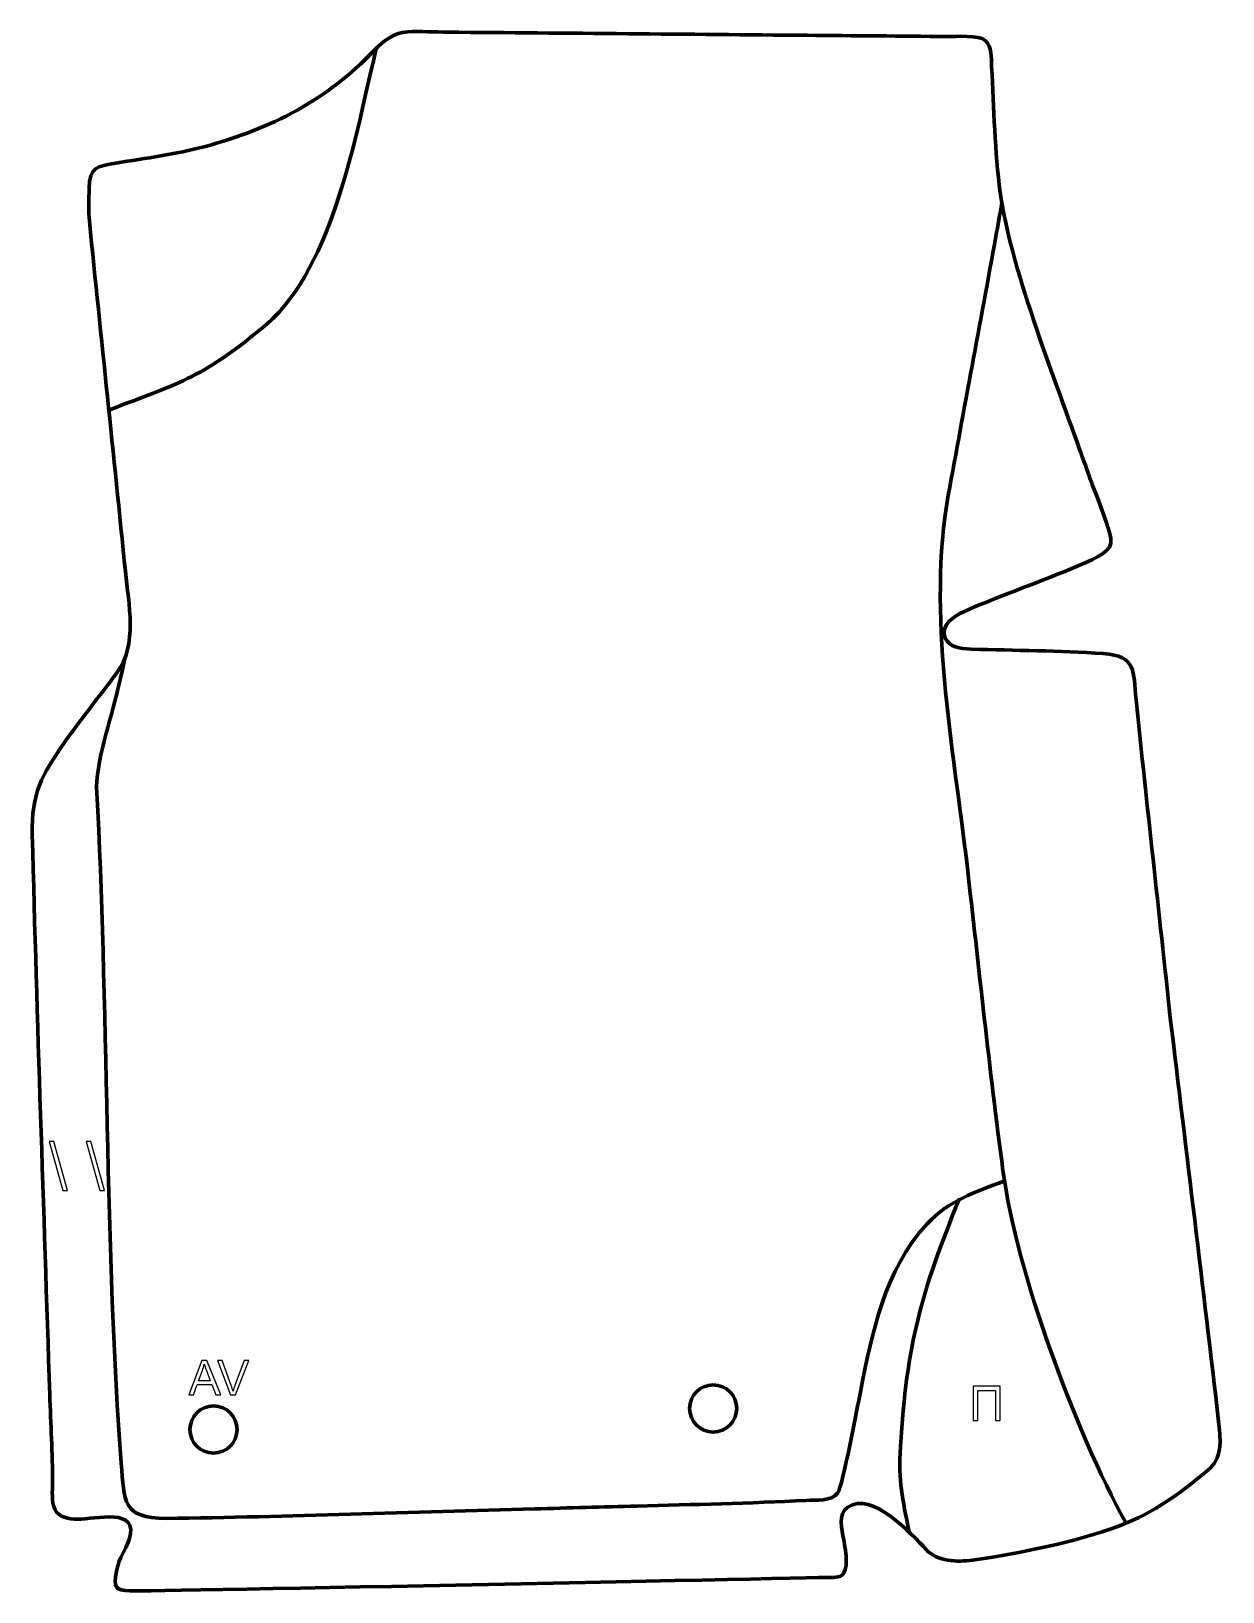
# Model space of a CAD drawing. Header units: millimetres. Extents: x 1186 to 1818, y -75 to 752.
import ezdxf

# ---------------------------------------------------------------- set-up
doc = ezdxf.new("R2010")
doc.units = ezdxf.units.MM
doc.header["$MEASUREMENT"] = 0
doc.layers.add('layer 2', color=7, linetype='Continuous')
doc.layers.add('layer 3', color=7, linetype='Continuous')

msp = doc.modelspace()

# ---------------------------------------------------------------- linework, layer by layer
at = {"layer": 'layer 2', "color": 142, "lineweight": 200}
for centre in [(1547.71, 21.8349), (1282.798, 10.657)]:
    msp.add_ellipse(centre, major_axis=(0, 12.5), ratio=1, dxfattribs=at)
at = {"layer": 'layer 2', "color": 142, "lineweight": 158}
for points, knots in [([(1227.3161, 551.4056), (1266.8171, 566.4449), (1277.2159, 568.65), (1311.0042, 596.9441), (1311.0042, 596.9441), (1346.6197, 628.0442), (1358.285, 698.1688), (1368.7016, 741.4865), (1368.7016, 741.4865), (1368.7016, 741.4865), (1369.1448, 743.3298), (1369.1448, 743.3298)], [0, 0, 0, 0, 0.25, 0.25, 0.25, 0.25, 0.5, 0.5, 0.5, 0.5, 1, 1, 1, 1]), ([(1700.7577, 661.2118), (1699.6937, 655.2882), (1698.6297, 649.3647), (1697.5657, 643.4411), (1697.5657, 643.4411), (1689.3417, 597.6697), (1680.7051, 552.0096), (1672.352, 506.2725), (1672.352, 506.2725), (1661.159, 443.8979), (1674.9692, 372.6659), (1682.2817, 310.1077), (1682.2817, 310.1077), (1688.5705, 256.1563), (1694.1259, 201.925), (1701.3401, 148.1065), (1701.3401, 148.1065), (1708.6633, 93.4745), (1739.9264, 9.3112), (1766.211, -38.1859), (1766.211, -38.1859), (1766.211, -38.1859), (1766.6722, -39.0194), (1766.6722, -39.0194)], [0, 0, 0, 0, 0.14285714, 0.14285714, 0.14285714, 0.14285714, 0.28571429, 0.28571429, 0.28571429, 0.28571429, 0.42857143, 0.42857143, 0.42857143, 0.42857143, 0.57142857, 0.57142857, 0.57142857, 0.57142857, 0.71428571, 0.71428571, 0.71428571, 0.71428571, 1, 1, 1, 1]), ([(1702.032, 142.4195), (1686.1304, 136.4388), (1673.374, 132.4576), (1661.0753, 119.7916), (1661.0753, 119.7916), (1638.2941, 94.4448), (1632.1697, 62.4095), (1625.7432, 30.5068), (1625.7432, 30.5068), (1624.1927, 22.7206), (1616.3339, -19.4658), (1613.7343, -22.9782), (1613.7343, -22.9782), (1610.3225, -27.588), (1602.2436, -26.697), (1596.9601, -26.9604), (1596.9601, -26.9604), (1567.0709, -28.4507), (1537.1698, -29.134), (1507.2581, -29.9567), (1507.2581, -29.9567), (1489.1825, -30.4549), (1471.1062, -30.9242), (1453.0307, -31.426), (1453.0307, -31.426), (1387.9478, -33.2435), (1322.857, -35.6364), (1257.7529, -36.4931), (1257.7529, -36.4931), (1233.9816, -36.1553), (1235.5742, -27.5541), (1233.9297, -7.178), (1233.9297, -7.178), (1225.3785, 98.7773), (1226.8291, 245.5007), (1220.9073, 348.4063), (1220.9073, 348.4063), (1219.9997, 364.1785), (1228.4012, 387.214), (1232.111, 403.2852), (1232.111, 403.2852), (1233.4682, 409.1644), (1234.8254, 415.0436), (1236.1827, 420.9228)], [0, 0, 0, 0, 0.08333333, 0.08333333, 0.08333333, 0.08333333, 0.16666667, 0.16666667, 0.16666667, 0.16666667, 0.25, 0.25, 0.25, 0.25, 0.33333333, 0.33333333, 0.33333333, 0.33333333, 0.41666667, 0.41666667, 0.41666667, 0.41666667, 0.5, 0.5, 0.5, 0.5, 0.58333333, 0.58333333, 0.58333333, 0.58333333, 0.66666667, 0.66666667, 0.66666667, 0.66666667, 0.75, 0.75, 0.75, 0.75, 0.83333333, 0.83333333, 0.83333333, 0.83333333, 1, 1, 1, 1]), ([(1651.539, -43.6655), (1648.0808, -25.2108), (1645.8437, -17.7678), (1646.997, 1.6355), (1646.997, 1.6355), (1650.2136, 55.7547), (1658.2971, 84.4249), (1678.2774, 133.189)], [0, 0, 0, 0, 0.33333333, 0.33333333, 0.33333333, 0.33333333, 1, 1, 1, 1])]:
    msp.add_open_spline(points, degree=3, knots=knots, dxfattribs=at)
at = {"layer": 'layer 2', "color": 142}
for points, knots in [([(1202.9752, 137.3693), (1202.9752, 137.3693), (1195.6727, 163.4748), (1195.6727, 163.4748), (1195.6727, 163.4748), (1195.6727, 163.4748), (1198.1539, 163.4748), (1198.1539, 163.4748), (1198.1539, 163.4748), (1198.1539, 163.4748), (1205.4564, 137.3693), (1205.4564, 137.3693), (1205.4564, 137.3693), (1205.4564, 137.3693), (1202.9752, 137.3693), (1202.9752, 137.3693)], [0, 0, 0, 0, 0.2, 0.2, 0.2, 0.2, 0.4, 0.4, 0.4, 0.4, 0.6, 0.6, 0.6, 0.6, 1, 1, 1, 1]), ([(1222.5778, 137.3693), (1222.5778, 137.3693), (1215.2753, 163.4748), (1215.2753, 163.4748), (1215.2753, 163.4748), (1215.2753, 163.4748), (1217.7565, 163.4748), (1217.7565, 163.4748), (1217.7565, 163.4748), (1217.7565, 163.4748), (1225.059, 137.3693), (1225.059, 137.3693), (1225.059, 137.3693), (1225.059, 137.3693), (1222.5778, 137.3693), (1222.5778, 137.3693)], [0, 0, 0, 0, 0.2, 0.2, 0.2, 0.2, 0.4, 0.4, 0.4, 0.4, 0.6, 0.6, 0.6, 0.6, 1, 1, 1, 1]), ([(1269.6634, 29.0806), (1269.6634, 29.0806), (1276.6399, 47.267), (1276.6399, 47.267), (1276.6399, 47.267), (1276.6399, 47.267), (1279.2858, 47.267), (1279.2858, 47.267), (1279.2858, 47.267), (1279.2858, 47.267), (1286.6899, 29.0806), (1286.6899, 29.0806), (1286.6899, 29.0806), (1286.6899, 29.0806), (1283.9509, 29.0806), (1283.9509, 29.0806), (1283.9509, 29.0806), (1283.9509, 29.0806), (1281.8469, 34.5924), (1281.8469, 34.5924), (1281.8469, 34.5924), (1281.8469, 34.5924), (1274.1888, 34.5924), (1274.1888, 34.5924), (1274.1888, 34.5924), (1274.1888, 34.5924), (1272.2161, 29.0806), (1272.2161, 29.0806), (1272.2161, 29.0806), (1272.2161, 29.0806), (1269.6634, 29.0806), (1269.6634, 29.0806)], [0, 0, 0, 0, 0.11111111, 0.11111111, 0.11111111, 0.11111111, 0.22222222, 0.22222222, 0.22222222, 0.22222222, 0.33333333, 0.33333333, 0.33333333, 0.33333333, 0.44444444, 0.44444444, 0.44444444, 0.44444444, 0.55555556, 0.55555556, 0.55555556, 0.55555556, 0.66666667, 0.66666667, 0.66666667, 0.66666667, 0.77777778, 0.77777778, 0.77777778, 0.77777778, 1, 1, 1, 1]), ([(1274.8958, 36.5482), (1274.8958, 36.5482), (1281.0934, 36.5482), (1281.0934, 36.5482), (1281.0934, 36.5482), (1281.0934, 36.5482), (1279.1969, 41.5901), (1279.1969, 41.5901), (1279.1969, 41.5901), (1278.6254, 43.1226), (1278.1936, 44.3883), (1277.893, 45.3874), (1277.893, 45.3874), (1277.6432, 44.2021), (1277.3088, 43.0379), (1276.8897, 41.8864), (1276.8897, 41.8864), (1276.8897, 41.8864), (1274.8958, 36.5482), (1274.8958, 36.5482)], [0, 0, 0, 0, 0.16666667, 0.16666667, 0.16666667, 0.16666667, 0.33333333, 0.33333333, 0.33333333, 0.33333333, 0.5, 0.5, 0.5, 0.5, 0.66666667, 0.66666667, 0.66666667, 0.66666667, 1, 1, 1, 1]), ([(1291.8969, 29.0806), (1291.8969, 29.0806), (1284.8696, 47.267), (1284.8696, 47.267), (1284.8696, 47.267), (1284.8696, 47.267), (1287.4773, 47.267), (1287.4773, 47.267), (1287.4773, 47.267), (1287.4773, 47.267), (1292.2017, 34.0505), (1292.2017, 34.0505), (1292.2017, 34.0505), (1292.5785, 32.9922), (1292.9002, 32.0016), (1293.1542, 31.0745), (1293.1542, 31.0745), (1293.4336, 32.0693), (1293.7596, 33.0599), (1294.1321, 34.0505), (1294.1321, 34.0505), (1294.1321, 34.0505), (1299.0343, 47.267), (1299.0343, 47.267), (1299.0343, 47.267), (1299.0343, 47.267), (1301.4896, 47.267), (1301.4896, 47.267), (1301.4896, 47.267), (1301.4896, 47.267), (1294.3988, 29.0806), (1294.3988, 29.0806), (1294.3988, 29.0806), (1294.3988, 29.0806), (1291.8969, 29.0806), (1291.8969, 29.0806)], [0, 0, 0, 0, 0.1, 0.1, 0.1, 0.1, 0.2, 0.2, 0.2, 0.2, 0.3, 0.3, 0.3, 0.3, 0.4, 0.4, 0.4, 0.4, 0.5, 0.5, 0.5, 0.5, 0.6, 0.6, 0.6, 0.6, 0.7, 0.7, 0.7, 0.7, 0.8, 0.8, 0.8, 0.8, 1, 1, 1, 1]), ([(1685.5638, 33.5734), (1685.5638, 33.5734), (1699.8386, 33.5734), (1699.8386, 33.5734), (1699.8386, 33.5734), (1699.8386, 33.5734), (1699.8386, 15.387), (1699.8386, 15.387), (1699.8386, 15.387), (1699.8386, 15.387), (1697.4256, 15.387), (1697.4256, 15.387), (1697.4256, 15.387), (1697.4256, 15.387), (1697.4256, 31.4398), (1697.4256, 31.4398), (1697.4256, 31.4398), (1697.4256, 31.4398), (1687.9768, 31.4398), (1687.9768, 31.4398), (1687.9768, 31.4398), (1687.9768, 31.4398), (1687.9768, 15.387), (1687.9768, 15.387), (1687.9768, 15.387), (1687.9768, 15.387), (1685.5638, 15.387), (1685.5638, 15.387), (1685.5638, 15.387), (1685.5638, 15.387), (1685.5638, 33.5734), (1685.5638, 33.5734)], [0, 0, 0, 0, 0.11111111, 0.11111111, 0.11111111, 0.11111111, 0.22222222, 0.22222222, 0.22222222, 0.22222222, 0.33333333, 0.33333333, 0.33333333, 0.33333333, 0.44444444, 0.44444444, 0.44444444, 0.44444444, 0.55555556, 0.55555556, 0.55555556, 0.55555556, 0.66666667, 0.66666667, 0.66666667, 0.66666667, 0.77777778, 0.77777778, 0.77777778, 0.77777778, 1, 1, 1, 1])]:
    msp.add_open_spline(points, degree=3, knots=knots, dxfattribs=at)
at = {"layer": 'layer 3', "color": 242, "lineweight": 158}
msp.add_open_spline([(1612.5207, -67.7236), (1621.1877, -67.7539), (1617.7951, -53.1916), (1616.9404, -47.9081), (1616.9404, -47.9081), (1616.0277, -42.2655), (1613.4791, -34.2263), (1619.0661, -30.4887), (1619.0661, -30.4887), (1632.003, -21.8342), (1652.6976, -44.4886), (1660.588, -53.0275), (1660.588, -53.0275), (1666.6302, -59.4454), (1677.059, -59.6896), (1685.2394, -58.6222), (1685.2394, -58.6222), (1710.6105, -54.9305), (1739.1718, -49.2561), (1763.1978, -40.375), (1763.1978, -40.375), (1781.0941, -33.7597), (1797.0807, -22.1679), (1811.3397, -9.6567), (1811.3397, -9.6567), (1817.8842, -3.3074), (1816.6244, 6.5673), (1815.6775, 14.8352), (1815.6775, 14.8352), (1807.4901, 86.2266), (1798.6091, 157.5826), (1790.0758, 228.9381), (1790.0758, 228.9381), (1784.1038, 285.261), (1777.6764, 341.5881), (1771.9298, 397.9216), (1771.9298, 397.9216), (1770.3977, 412.9411), (1772.3432, 420.9736), (1754.5356, 422.1928), (1754.5356, 422.1928), (1731.0265, 423.7612), (1707.879, 423.8787), (1684.4306, 424.5893), (1684.4306, 424.5893), (1678.6312, 424.765), (1672.738, 425.7842), (1670.7881, 430.3514), (1670.7881, 430.3514), (1667.743, 437.4838), (1675.578, 442.1666), (1680.9894, 444.588), (1680.9894, 444.588), (1700.7903, 453.4483), (1721.6341, 460.3267), (1741.6094, 469.0202), (1741.6094, 469.0202), (1746.4572, 471.1473), (1757.6052, 475.1075), (1758.5749, 480.7648), (1758.5749, 480.7648), (1759.3893, 485.5157), (1750.4434, 507.2448), (1748.2286, 513.0923), (1748.2286, 513.0923), (1746.0881, 519.0876), (1743.9477, 525.0828), (1741.8072, 531.078), (1741.8072, 531.078), (1727.7122, 570.5568), (1705.2098, 628.1632), (1699.8872, 666.8386), (1699.8872, 666.8386), (1696.9572, 688.1283), (1696.5751, 711.7529), (1695.345, 733.3568), (1695.345, 733.3568), (1695.0592, 738.2217), (1695.7009, 743.9574), (1691.8902, 747.48), (1691.8902, 747.48), (1688.7348, 750.3968), (1676.3032, 749.4941), (1671.8995, 749.5072), (1671.8995, 749.5072), (1647.1161, 749.723), (1622.3328, 749.9384), (1597.5494, 750.1541), (1597.5494, 750.1541), (1534.0023, 750.7071), (1470.4542, 751.2871), (1406.9069, 751.8121), (1406.9069, 751.8121), (1400.1731, 751.8677), (1392.3074, 752.325), (1385.7778, 752.0071), (1385.7778, 752.0071), (1378.613, 751.6583), (1372.8404, 747.241), (1368.074, 742.2332), (1368.074, 742.2332), (1342.9814, 715.8699), (1313.2752, 700.539), (1278.4844, 691.2575), (1278.4844, 691.2575), (1262.0843, 686.8823), (1247.5455, 685.0559), (1230.9684, 682.365), (1230.9684, 682.365), (1221.2782, 680.6397), (1216.9419, 680.2405), (1216.8301, 668.9436), (1216.8301, 668.9436), (1216.7751, 663.3919), (1216.4317, 656.9026), (1216.988, 651.4839), (1216.988, 651.4839), (1223.3471, 589.5571), (1229.8242, 527.6426), (1236.0867, 465.7059), (1236.0867, 465.7059), (1237.8397, 448.3642), (1242.5982, 427.0496), (1231.5774, 412.039), (1231.5774, 412.039), (1222.4988, 399.6738), (1212.8398, 388.0026), (1203.9584, 375.3604), (1203.9584, 375.3604), (1191.7342, 357.5993), (1186.166, 348.2952), (1186.7313, 326.1752), (1186.7313, 326.1752), (1189.2618, 227.1533), (1192.7943, 128.1229), (1196.0014, 29.1185), (1196.0014, 29.1185), (1196.5134, 13.6632), (1197.3755, -2.0537), (1197.5133, -17.4866), (1197.5133, -17.4866), (1197.4051, -21.7493), (1196.8605, -27.7507), (1198.6358, -31.6555), (1198.6358, -31.6555), (1200.6254, -36.0321), (1206.332, -36.859), (1210.6184, -36.9052), (1210.6184, -36.9052), (1220.1546, -37.0079), (1243.8056, -30.2432), (1238.0569, -47.6904), (1238.0569, -47.6904), (1235.8379, -54.4253), (1233.109, -55.9931), (1231.3643, -64.4736), (1231.3643, -64.4736), (1229.8779, -73.3916), (1230.4966, -74.4559), (1238.6155, -74.9336), (1238.6155, -74.9336), (1246.7344, -75.4113), (1612.5207, -67.7236), (1612.5207, -67.7236)], degree=3, knots=[0, 0, 0, 0, 0.02380952, 0.02380952, 0.02380952, 0.02380952, 0.04761905, 0.04761905, 0.04761905, 0.04761905, 0.07142857, 0.07142857, 0.07142857, 0.07142857, 0.0952381, 0.0952381, 0.0952381, 0.0952381, 0.11904762, 0.11904762, 0.11904762, 0.11904762, 0.14285714, 0.14285714, 0.14285714, 0.14285714, 0.16666667, 0.16666667, 0.16666667, 0.16666667, 0.19047619, 0.19047619, 0.19047619, 0.19047619, 0.21428571, 0.21428571, 0.21428571, 0.21428571, 0.23809524, 0.23809524, 0.23809524, 0.23809524, 0.26190476, 0.26190476, 0.26190476, 0.26190476, 0.28571429, 0.28571429, 0.28571429, 0.28571429, 0.30952381, 0.30952381, 0.30952381, 0.30952381, 0.33333333, 0.33333333, 0.33333333, 0.33333333, 0.35714286, 0.35714286, 0.35714286, 0.35714286, 0.38095238, 0.38095238, 0.38095238, 0.38095238, 0.4047619, 0.4047619, 0.4047619, 0.4047619, 0.42857143, 0.42857143, 0.42857143, 0.42857143, 0.45238095, 0.45238095, 0.45238095, 0.45238095, 0.47619048, 0.47619048, 0.47619048, 0.47619048, 0.5, 0.5, 0.5, 0.5, 0.52380952, 0.52380952, 0.52380952, 0.52380952, 0.54761905, 0.54761905, 0.54761905, 0.54761905, 0.57142857, 0.57142857, 0.57142857, 0.57142857, 0.5952381, 0.5952381, 0.5952381, 0.5952381, 0.61904762, 0.61904762, 0.61904762, 0.61904762, 0.64285714, 0.64285714, 0.64285714, 0.64285714, 0.66666667, 0.66666667, 0.66666667, 0.66666667, 0.69047619, 0.69047619, 0.69047619, 0.69047619, 0.71428571, 0.71428571, 0.71428571, 0.71428571, 0.73809524, 0.73809524, 0.73809524, 0.73809524, 0.76190476, 0.76190476, 0.76190476, 0.76190476, 0.78571429, 0.78571429, 0.78571429, 0.78571429, 0.80952381, 0.80952381, 0.80952381, 0.80952381, 0.83333333, 0.83333333, 0.83333333, 0.83333333, 0.85714286, 0.85714286, 0.85714286, 0.85714286, 0.88095238, 0.88095238, 0.88095238, 0.88095238, 0.9047619, 0.9047619, 0.9047619, 0.9047619, 0.92857143, 0.92857143, 0.92857143, 0.92857143, 0.95238095, 0.95238095, 0.95238095, 0.95238095, 1, 1, 1, 1], dxfattribs=at)

doc.saveas('drawing.dxf')
